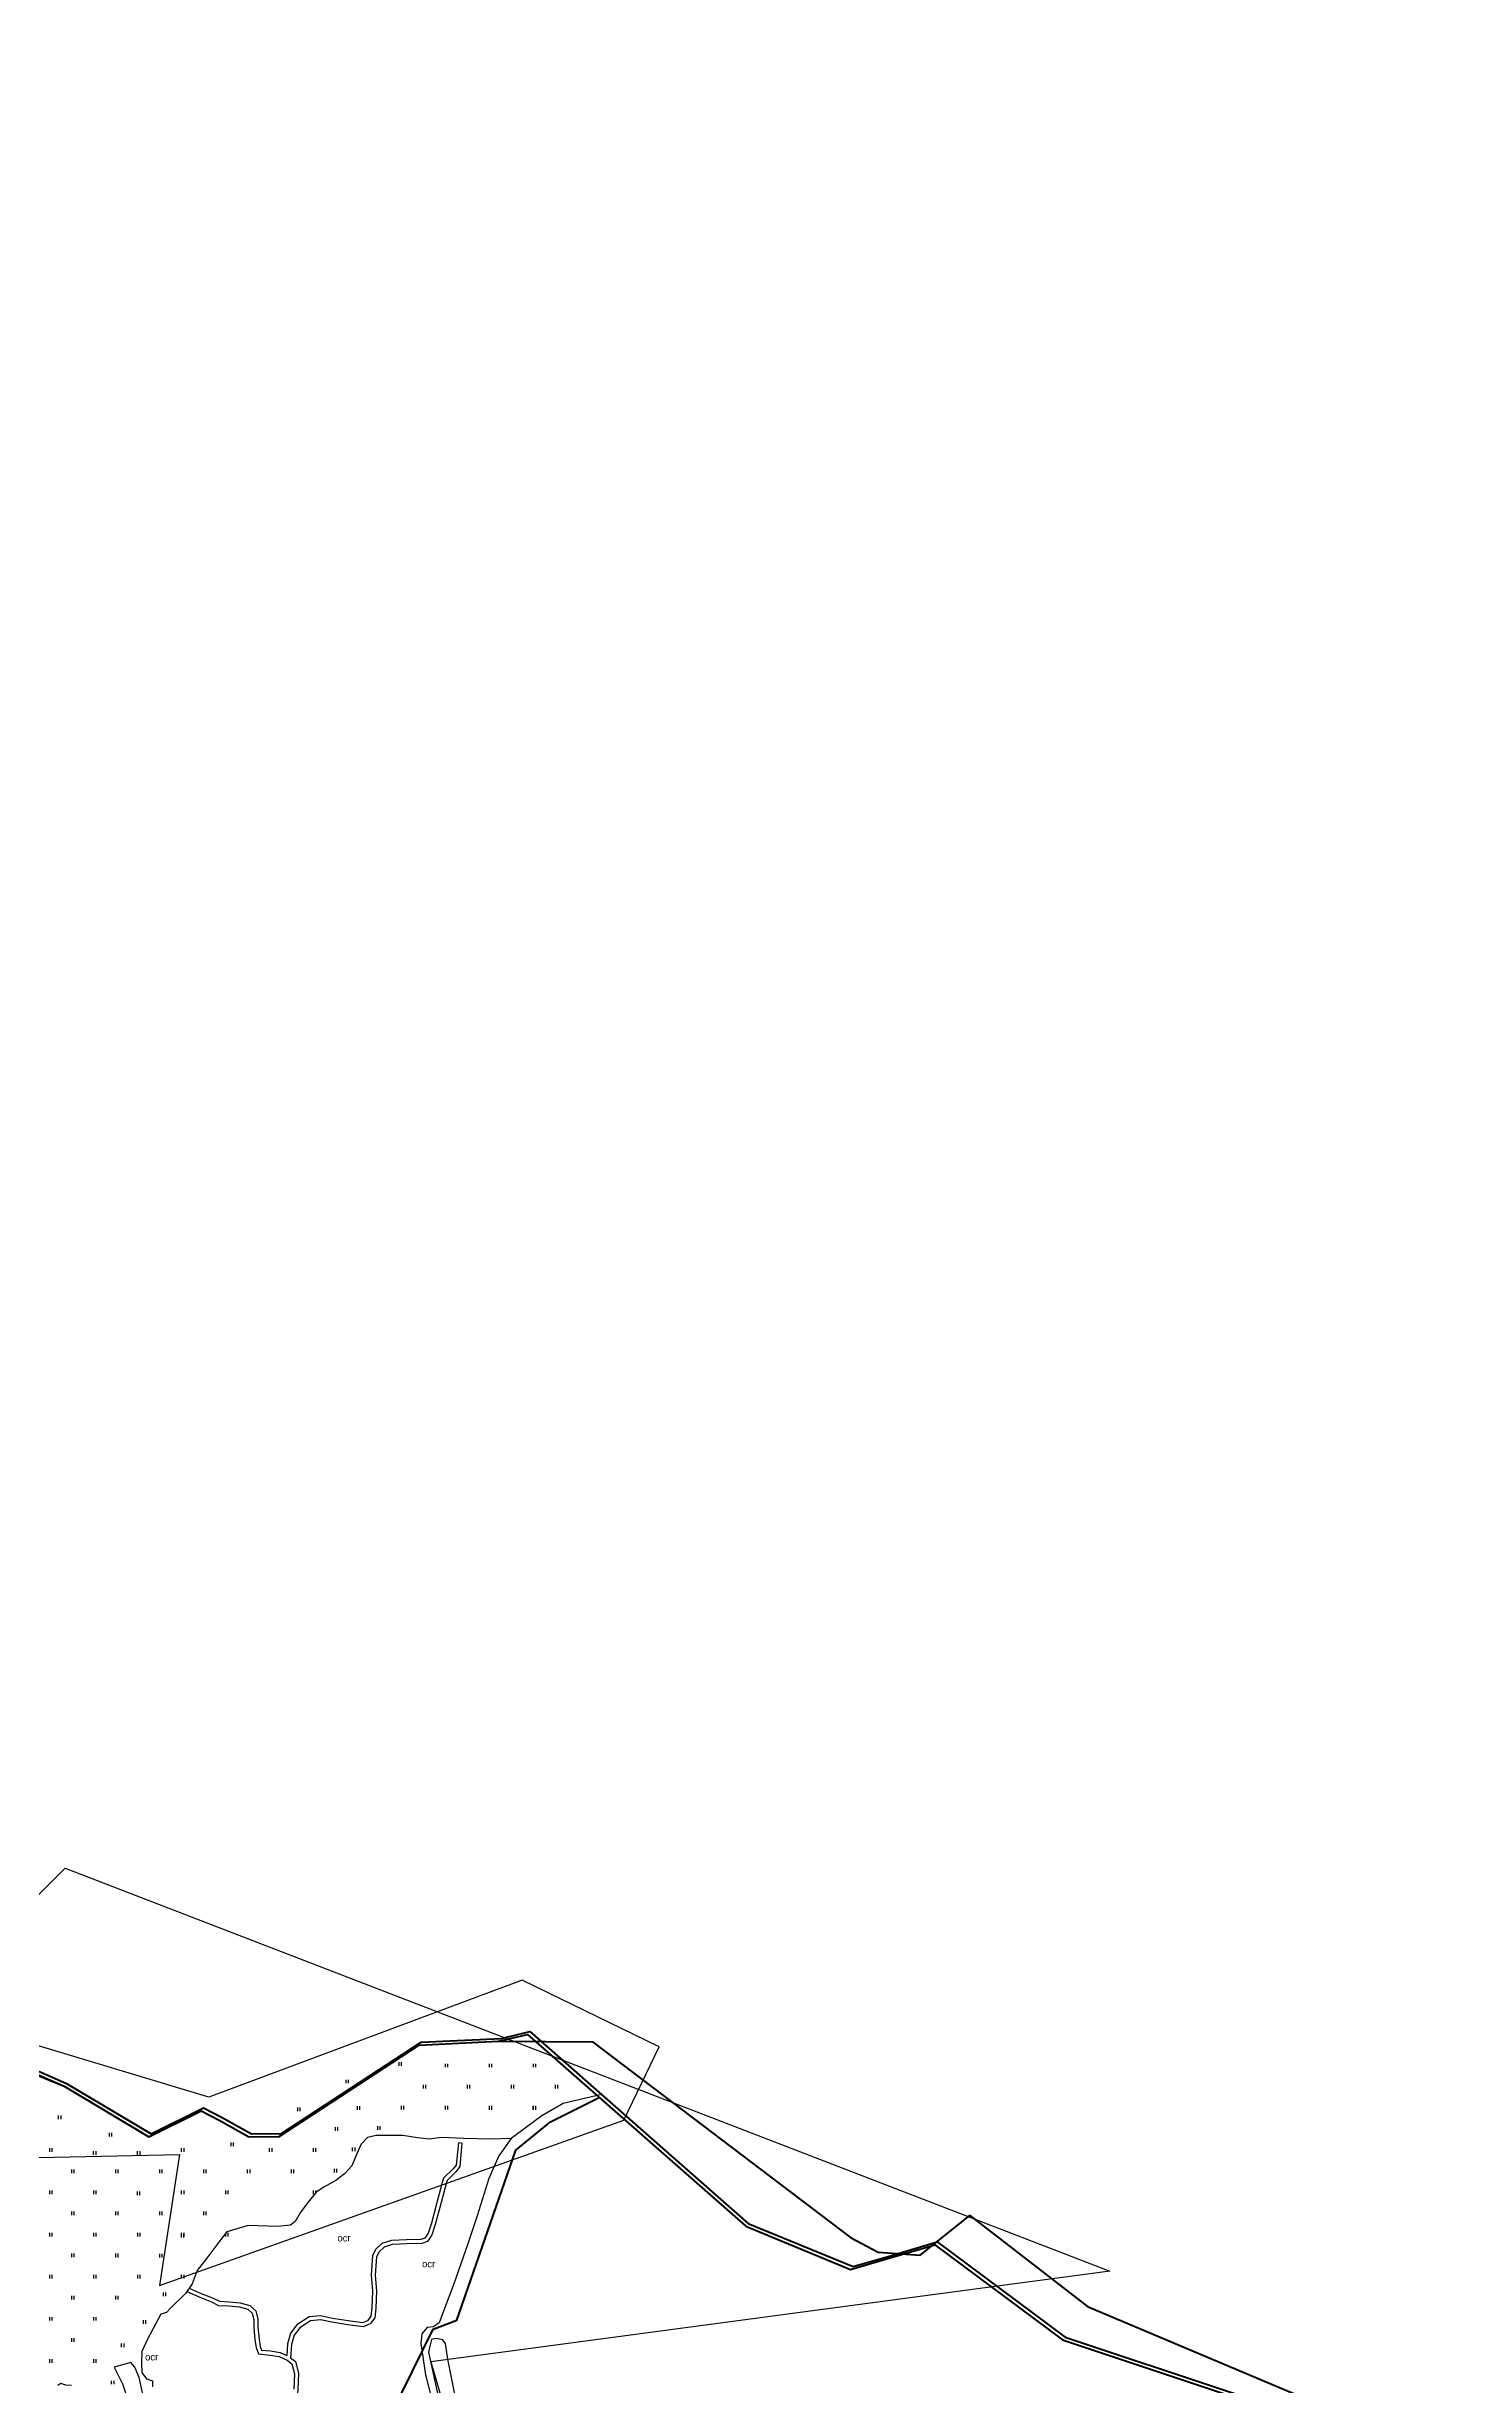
# Model space of a CAD drawing. Header units: millimetres. Extents: x 1378883 to 1389513, y 5662980 to 5673292.
# Drawn here: x 1385229 to 1386637, y 5669708 to 5672029 of the extents above; entities that cross this region are included whole.
import ezdxf

# ---------------------------------------------------------------- set-up
doc = ezdxf.new("R2010")
doc.units = ezdxf.units.MM
doc.layers.add('_5Інше', color=252, linetype='Continuous', lineweight=25)
for name, color, linetype in [('вулиці', 7, 'Continuous'), ('КартаСкан', 252, 'Continuous'), ('межа по генплану', 7, 'Continuous'), ('район', 6, 'Continuous')]:
    doc.layers.add(name, color=color, linetype=linetype)
picture_1 = doc.add_image_def('image1.tif', size_in_pixel=(29607, 29619))

# ---------------------------------------------------------------- blocks, each defined once
blk = doc.blocks.new('ТуріяПрибер')
at = {"layer": '_5Інше', "color": 160}
blk.add_lwpolyline([(47842, 27342), (47995, 27705), (48414, 27714), (48394, 27584), (48855, 27748), (48890, 27821), (48754, 27887), (48443, 27771), (48223, 27837), (48092, 27846), (48054, 27883), (47880, 27746), (47740, 27508), (47474, 27474)], dxfattribs=at)
blk = doc.blocks.new('ТуріяВодоох')
at = {"layer": '_5Інше', "color": 140}
blk.add_lwpolyline([(47118, 27415), (47272, 27533), (47337, 27637), (47450, 27698), (47500, 27645), (47566, 27712), (47606, 27666), (47682, 27722), (47711, 27688), (47790, 27754), (47831, 27714), (48054, 27884), (48092, 27840), (48160, 27842), (48319, 28000), (48319, 28000), (49356, 27600), (48682, 27510), (48729, 27348)], dxfattribs=at)

msp = doc.modelspace()

# ---------------------------------------------------------------- linework, layer by layer
at = {"layer": 'вулиці', "color": 7}
for p, q in [((1385526.6, 5670007.8), (1385526.6, 5670011.4)), ((1385529, 5670007.8), (1385529, 5670011.4)), ((1385579.3, 5670025.3), (1385579.3, 5670028.9)), ((1385581.7, 5670025.3), (1385581.7, 5670028.9)), ((1385625.3, 5670023.7), (1385625.3, 5670027.3)), ((1385627.7, 5670023.7), (1385627.7, 5670027.3)), ((1385669, 5670023.7), (1385669, 5670027.3)), ((1385671.4, 5670023.7), (1385671.4, 5670027.3)), ((1385712.6, 5670023.7), (1385712.6, 5670027.3)), ((1385712.6, 5670023.7), (1385712.6, 5670027.3)), ((1385715, 5670023.7), (1385715, 5670027.3)), ((1385715, 5670023.7), (1385715, 5670027.3)), ((1385538, 5669981.6), (1385538, 5669985.2)), ((1385540.4, 5669981.6), (1385540.4, 5669985.2)), ((1385581.7, 5669981.8), (1385581.7, 5669985.4)), ((1385584.1, 5669981.8), (1385584.1, 5669985.4)), ((1385603.5, 5670002.7), (1385603.5, 5670006.3)), ((1385605.9, 5670002.7), (1385605.9, 5670006.3)), ((1385625.3, 5669981.8), (1385625.3, 5669985.4)), ((1385627.7, 5669981.8), (1385627.7, 5669985.4)), ((1385647.1, 5670002.7), (1385647.1, 5670006.3)), ((1385649.5, 5670002.7), (1385649.5, 5670006.3)), ((1385668.9, 5669981.6), (1385668.9, 5669985.2)), ((1385669, 5669981.8), (1385669, 5669985.4)), ((1385671.3, 5669981.6), (1385671.3, 5669985.2)), ((1385671.4, 5669981.8), (1385671.4, 5669985.4)), ((1385690.8, 5670002.7), (1385690.8, 5670006.3)), ((1385693.2, 5670002.7), (1385693.2, 5670006.3)), ((1385712.5, 5669981.6), (1385712.5, 5669985.2)), ((1385712.6, 5669981.8), (1385712.6, 5669985.4)), ((1385712.6, 5669981.8), (1385712.6, 5669985.4)), ((1385714.9, 5669981.6), (1385714.9, 5669985.2)), ((1385715, 5669981.8), (1385715, 5669985.4)), ((1385715, 5669981.8), (1385715, 5669985.4)), ((1385734.4, 5670002.7), (1385734.4, 5670006.3)), ((1385736.8, 5670002.7), (1385736.8, 5670006.3)), ((1385241.3, 5669972.1), (1385241.3, 5669975.7)), ((1385243.7, 5669972.1), (1385243.7, 5669975.7)), ((1385478.8, 5669980.2), (1385478.8, 5669983.8)), ((1385481.2, 5669980.2), (1385481.2, 5669983.8)), ((1385516.2, 5669960.6), (1385516.2, 5669964.2)), ((1385518.6, 5669960.6), (1385518.6, 5669964.2)), ((1385558.2, 5669961.6), (1385558.2, 5669965.2)), ((1385560.6, 5669961.6), (1385560.6, 5669965.2)), ((1385232.5, 5669939.7), (1385232.5, 5669943.3)), ((1385234.9, 5669939.7), (1385234.9, 5669943.3)), ((1385276, 5669936.8), (1385276, 5669940.4)), ((1385278.4, 5669936.8), (1385278.4, 5669940.4)), ((1385291.7, 5669954.9), (1385291.7, 5669958.5)), ((1385294.1, 5669954.9), (1385294.1, 5669958.5)), ((1385319.7, 5669936.8), (1385319.7, 5669940.4)), ((1385322.1, 5669936.8), (1385322.1, 5669940.4)), ((1385363.4, 5669939.7), (1385363.4, 5669943.3)), ((1385365.8, 5669939.7), (1385365.8, 5669943.3)), ((1385412.6, 5669945.5), (1385412.6, 5669949.1)), ((1385415, 5669945.5), (1385415, 5669949.1)), ((1385450.7, 5669939.7), (1385450.7, 5669943.3)), ((1385450.7, 5669939.7), (1385450.7, 5669943.3)), ((1385453.1, 5669939.7), (1385453.1, 5669943.3)), ((1385453.1, 5669939.7), (1385453.1, 5669943.3)), ((1385494.3, 5669939.7), (1385494.3, 5669943.3)), ((1385496.7, 5669939.7), (1385496.7, 5669943.3)), ((1385533.1, 5669940.5), (1385533.1, 5669944.1)), ((1385535.5, 5669940.5), (1385535.5, 5669944.1)), ((1385254.3, 5669918.7), (1385254.3, 5669922.3)), ((1385254.3, 5669918.7), (1385254.3, 5669922.3)), ((1385256.7, 5669918.7), (1385256.7, 5669922.3)), ((1385256.7, 5669918.7), (1385256.7, 5669922.3)), ((1385298, 5669918.7), (1385298, 5669922.3)), ((1385298, 5669918.7), (1385298, 5669922.3)), ((1385298, 5669918.7), (1385298, 5669922.3)), ((1385300.4, 5669918.7), (1385300.4, 5669922.3)), ((1385300.4, 5669918.7), (1385300.4, 5669922.3)), ((1385300.4, 5669918.7), (1385300.4, 5669922.3)), ((1385300.4, 5669918.7), (1385300.4, 5669922.3)), ((1385341.6, 5669918.7), (1385341.6, 5669922.3)), ((1385341.6, 5669918.7), (1385341.6, 5669922.3)), ((1385344, 5669918.7), (1385344, 5669922.3)), ((1385344, 5669918.7), (1385344, 5669922.3)), ((1385385.3, 5669918.7), (1385385.3, 5669922.3)), ((1385385.3, 5669918.7), (1385385.3, 5669922.3)), ((1385387.7, 5669918.7), (1385387.7, 5669922.3)), ((1385387.7, 5669918.7), (1385387.7, 5669922.3)), ((1385428.9, 5669918.7), (1385428.9, 5669922.3)), ((1385428.9, 5669918.7), (1385428.9, 5669922.3)), ((1385428.9, 5669918.7), (1385428.9, 5669922.3)), ((1385431.3, 5669918.7), (1385431.3, 5669922.3)), ((1385431.3, 5669918.7), (1385431.3, 5669922.3)), ((1385431.3, 5669918.7), (1385431.3, 5669922.3)), ((1385431.3, 5669918.7), (1385431.3, 5669922.3)), ((1385472.5, 5669918.7), (1385472.5, 5669922.3)), ((1385472.5, 5669918.7), (1385472.5, 5669922.3)), ((1385474.9, 5669918.7), (1385474.9, 5669922.3)), ((1385474.9, 5669918.7), (1385474.9, 5669922.3)), ((1385515.2, 5669919.2), (1385515.2, 5669922.8)), ((1385517.6, 5669919.2), (1385517.6, 5669922.8)), ((1385232.5, 5669897.8), (1385232.5, 5669901.4)), ((1385234.9, 5669897.8), (1385234.9, 5669901.4)), ((1385276.2, 5669897.8), (1385276.2, 5669901.4)), ((1385278.6, 5669897.8), (1385278.6, 5669901.4)), ((1385319.5, 5669896.7), (1385319.5, 5669900.3)), ((1385319.5, 5669896.7), (1385319.5, 5669900.3)), ((1385321.9, 5669896.7), (1385321.9, 5669900.3)), ((1385321.9, 5669896.7), (1385321.9, 5669900.3)), ((1385363.4, 5669897.8), (1385363.4, 5669901.4)), ((1385365.8, 5669897.8), (1385365.8, 5669901.4)), ((1385407.1, 5669897.8), (1385407.1, 5669901.4)), ((1385409.5, 5669897.8), (1385409.5, 5669901.4)), ((1385494.3, 5669897.8), (1385494.3, 5669901.4)), ((1385496.7, 5669897.8), (1385496.7, 5669901.4)), ((1385254.3, 5669876.8), (1385254.3, 5669880.4)), ((1385256.7, 5669876.8), (1385256.7, 5669880.4)), ((1385298, 5669876.8), (1385298, 5669880.4)), ((1385298, 5669876.8), (1385298, 5669880.4)), ((1385300.4, 5669876.8), (1385300.4, 5669880.4)), ((1385300.4, 5669876.8), (1385300.4, 5669880.4)), ((1385341.6, 5669876.8), (1385341.6, 5669880.4)), ((1385344, 5669876.8), (1385344, 5669880.4)), ((1385385.3, 5669876.8), (1385385.3, 5669880.4)), ((1385387.7, 5669876.8), (1385387.7, 5669880.4)), ((1385232.5, 5669855.9), (1385232.5, 5669859.5)), ((1385234.9, 5669855.9), (1385234.9, 5669859.5)), ((1385276.2, 5669855.9), (1385276.2, 5669859.5)), ((1385278.6, 5669855.9), (1385278.6, 5669859.5)), ((1385319.8, 5669855.9), (1385319.8, 5669859.5)), ((1385319.8, 5669855.9), (1385319.8, 5669859.5)), ((1385322.2, 5669855.9), (1385322.2, 5669859.5)), ((1385322.2, 5669855.9), (1385322.2, 5669859.5)), ((1385363.1, 5669854.8), (1385363.1, 5669858.4)), ((1385363.1, 5669854.8), (1385363.1, 5669858.4)), ((1385363.4, 5669855.9), (1385363.4, 5669859.5)), ((1385365.5, 5669854.8), (1385365.5, 5669858.4)), ((1385365.5, 5669854.8), (1385365.5, 5669858.4)), ((1385365.8, 5669855.9), (1385365.8, 5669859.5)), ((1385407.1, 5669855.9), (1385407.1, 5669859.5)), ((1385409.5, 5669855.9), (1385409.5, 5669859.5)), ((1385254.4, 5669835.1), (1385254.4, 5669838.7)), ((1385256.8, 5669835.1), (1385256.8, 5669838.7)), ((1385298, 5669835.1), (1385298, 5669838.7)), ((1385298, 5669834.9), (1385298, 5669838.5)), ((1385300.4, 5669835.1), (1385300.4, 5669838.7)), ((1385300.4, 5669834.9), (1385300.4, 5669838.5)), ((1385341.6, 5669834.9), (1385341.6, 5669838.5)), ((1385341.6, 5669834.9), (1385341.6, 5669838.5)), ((1385344, 5669834.9), (1385344, 5669838.5)), ((1385344, 5669834.9), (1385344, 5669838.5)), ((1385232.6, 5669814.2), (1385232.6, 5669817.8)), ((1385235, 5669814.2), (1385235, 5669817.8)), ((1385276.2, 5669814.2), (1385276.2, 5669817.8)), ((1385278.6, 5669814.2), (1385278.6, 5669817.8)), ((1385319.8, 5669814), (1385319.8, 5669817.6)), ((1385322.2, 5669814), (1385322.2, 5669817.6)), ((1385345.3, 5669796.5), (1385345.3, 5669800.1)), ((1385345.3, 5669796.5), (1385345.3, 5669800.1)), ((1385347.7, 5669796.5), (1385347.7, 5669800.1)), ((1385347.7, 5669796.5), (1385347.7, 5669800.1)), ((1385363.4, 5669814), (1385363.4, 5669817.6)), ((1385365.8, 5669814), (1385365.8, 5669817.6)), ((1385254.4, 5669793.2), (1385254.4, 5669796.8)), ((1385256.8, 5669793.2), (1385256.8, 5669796.8)), ((1385298, 5669793.2), (1385298, 5669796.8)), ((1385298, 5669793.2), (1385298, 5669796.8)), ((1385300.4, 5669793.2), (1385300.4, 5669796.8)), ((1385300.4, 5669793.2), (1385300.4, 5669796.8)), ((1385232.6, 5669772.2), (1385232.6, 5669775.8)), ((1385232.6, 5669772.2), (1385232.6, 5669775.8)), ((1385235, 5669772.2), (1385235, 5669775.8)), ((1385235, 5669772.2), (1385235, 5669775.8)), ((1385254.4, 5669751.3), (1385254.4, 5669754.9)), ((1385256.8, 5669751.3), (1385256.8, 5669754.9)), ((1385276.2, 5669772.2), (1385276.2, 5669775.8)), ((1385276.2, 5669772.2), (1385276.2, 5669775.8)), ((1385278.6, 5669772.2), (1385278.6, 5669775.8)), ((1385278.6, 5669772.2), (1385278.6, 5669775.8)), ((1385325.6, 5669769.2), (1385325.6, 5669772.8)), ((1385325.6, 5669769.2), (1385325.6, 5669772.8)), ((1385328, 5669769.2), (1385328, 5669772.8)), ((1385328, 5669769.2), (1385328, 5669772.8)), ((1385232.6, 5669730.3), (1385232.6, 5669733.9)), ((1385235, 5669730.3), (1385235, 5669733.9)), ((1385276.2, 5669730.3), (1385276.2, 5669733.9)), ((1385278.6, 5669730.3), (1385278.6, 5669733.9)), ((1385303.8, 5669745.8), (1385303.8, 5669749.4)), ((1385303.8, 5669745.8), (1385303.8, 5669749.4)), ((1385306.2, 5669745.8), (1385306.2, 5669749.4)), ((1385306.2, 5669745.8), (1385306.2, 5669749.4)), ((1385293.9, 5669709), (1385293.9, 5669712.6)), ((1385293.9, 5669709), (1385293.9, 5669712.6)), ((1385296.3, 5669709), (1385296.3, 5669712.6)), ((1385296.3, 5669709), (1385296.3, 5669712.6))]:
    msp.add_line(p, q, dxfattribs=at)
for points in [[(1385780.1, 5669996.7), (1385742.2, 5669987.7), (1385721.1, 5669975.4), (1385690.6, 5669953.1), (1385678.3, 5669935.7), (1385668.5, 5669913.3), (1385656.7, 5669876.1), (1385647.2, 5669847.6), (1385633.5, 5669808.7), (1385622.5, 5669778.9), (1385619, 5669770), (1385613.3, 5669766.2), (1385607.2, 5669765.5), (1385601.8, 5669759.1), (1385600.9, 5669749.6), (1385605.5, 5669718.3), (1385614.8, 5669682.2)], [(1385690.6, 5669953.1), (1385670.2, 5669952.5), (1385643.5, 5669953), (1385621.2, 5669953.9), (1385609.2, 5669952.3), (1385597.7, 5669953.6), (1385582.9, 5669956.1), (1385565.6, 5669956.1), (1385556.6, 5669956.1), (1385548, 5669953.9), (1385541.7, 5669947.3), (1385537.1, 5669937.1), (1385532.4, 5669925.9), (1385524.9, 5669917.8), (1385516.6, 5669911.2), (1385504.4, 5669904.7), (1385497.1, 5669899.7), (1385487.7, 5669888.3), (1385481.2, 5669879.3), (1385476.1, 5669870.6), (1385471.5, 5669867), (1385458.5, 5669865.6), (1385429.3, 5669866.6), (1385408.2, 5669860.5), (1385402.4, 5669852.8), (1385390.4, 5669836.9), (1385378.9, 5669821.9), (1385373.9, 5669808.8), (1385367.4, 5669799.6), (1385352.1, 5669784.3), (1385348.2, 5669780.2), (1385342.6, 5669778.7), (1385329.5, 5669753.8), (1385323.9, 5669741.7), (1385323.4, 5669730.3), (1385323.9, 5669720.7), (1385328.5, 5669714.6), (1385334.3, 5669712.4), (1385334.6, 5669706.4)], [(1385641.4, 5669948.4), (1385638.2, 5669948.8), (1385635.8, 5669926.7), (1385632.9, 5669922.8), (1385623.4, 5669913.5), (1385622.1, 5669909.2), (1385615.7, 5669885.4), (1385611.3, 5669868.9), (1385608, 5669859), (1385604.9, 5669854.1), (1385601, 5669852.8), (1385586.7, 5669852.4), (1385571.8, 5669851.9), (1385562.2, 5669848.8), (1385556.2, 5669843), (1385553, 5669836.8), (1385551.4, 5669817.4), (1385552.8, 5669801.5), (1385552.2, 5669785.1), (1385551.2, 5669776.6), (1385548, 5669772.1), (1385543.1, 5669770), (1385531.1, 5669771.6), (1385513.3, 5669774.5), (1385501.4, 5669777.1), (1385490, 5669776), (1385477.9, 5669768.1), (1385471.6, 5669759.7), (1385468.4, 5669749.1), (1385467.7, 5669737.7)], [(1385641.4, 5669948.4), (1385639.7, 5669925.2), (1385636, 5669920.2), (1385627, 5669911.4), (1385626, 5669908.1), (1385619.6, 5669884.4), (1385615.2, 5669867.7), (1385611.6, 5669857.3), (1385607.5, 5669850.7), (1385601.7, 5669848.8), (1385586.8, 5669848.4), (1385572.5, 5669847.9), (1385564.3, 5669845.3), (1385559.5, 5669840.6), (1385556.9, 5669835.6), (1385555.4, 5669817.4), (1385556.8, 5669801.6), (1385556.2, 5669784.7), (1385555.1, 5669775.1), (1385550.6, 5669768.9), (1385543.7, 5669765.9), (1385530.5, 5669767.7), (1385512.6, 5669770.6), (1385501.2, 5669773), (1385491.4, 5669772.1), (1385480.7, 5669765.1), (1385475.2, 5669757.9), (1385472.4, 5669748.4), (1385471.6, 5669735.4)], [(1385368.4, 5669801), (1385381.4, 5669795.6), (1385392.9, 5669790.9), (1385399.9, 5669787.4), (1385410.2, 5669786.8), (1385420.8, 5669785.8), (1385429.1, 5669783.5), (1385433.4, 5669779.7), (1385434.9, 5669773.2), (1385435.1, 5669765.4), (1385436.2, 5669753.3), (1385437.5, 5669745.7), (1385439.6, 5669739.3), (1385451.2, 5669738.1), (1385460.1, 5669736.7), (1385468, 5669733.1), (1385472.8, 5669729.5), (1385475.3, 5669719.5), (1385474.8, 5669704.1)], [(1385370.7, 5669804.3), (1385382.9, 5669799.3), (1385394.6, 5669794.6), (1385400.9, 5669791.4), (1385410.5, 5669790.8), (1385421.5, 5669789.8), (1385431, 5669787.2), (1385437.1, 5669781.9), (1385438.9, 5669773.7), (1385439.1, 5669765.6), (1385440.2, 5669753.8), (1385441.4, 5669746.6), (1385442.6, 5669743), (1385451.7, 5669742.1), (1385461.2, 5669740.6), (1385467.7, 5669737.7)], [(1385641.2, 5669666.6), (1385627.8, 5669733.9), (1385625.2, 5669749.6), (1385622.6, 5669753.1), (1385616, 5669754.6), (1385611.3, 5669753.5), (1385610, 5669748.2), (1385608.6, 5669740.9), (1385618.6, 5669694)], [(1385324.7, 5669699.3), (1385321.1, 5669715.7), (1385316.8, 5669725.9), (1385313, 5669730.7), (1385296.4, 5669725.9), (1385304.9, 5669708.9), (1385308.3, 5669698.1)], [(1385471.6, 5669735.4), (1385476.3, 5669731.8), (1385479.3, 5669720), (1385478.7, 5669703.8), (1385478, 5669695), (1385476.5, 5669663.7), (1385472.3, 5669620.9), (1385462.9, 5669615.4), (1385455.1, 5669610.3), (1385445.9, 5669607.5), (1385428.7, 5669605.1), (1385416, 5669601.6), (1385396.8, 5669595.9)], [(1385254, 5669707.8), (1385248.3, 5669708.3), (1385243.5, 5669709.7), (1385240.5, 5669707.7)]]:
    msp.add_lwpolyline(points, dxfattribs=at)
at = {"layer": 'межа по генплану', "color": 3, "lineweight": 70}
for points in [[(1385035.2, 5670091.3), (1385246.7, 5670004.9), (1385330.9, 5669954.7), (1385382.8, 5669980.6), (1385401.3, 5669971), (1385430.2, 5669954.8), (1385460.1, 5669955.1), (1385598.8, 5670045.7), (1385678.1, 5670049.5), (1385771.3, 5670049.1), (1386027.5, 5669854.8), (1386055, 5669840.3), (1386096.7, 5669837.2), (1386145.8, 5669876.5), (1386262.6, 5669786.1), (1386580.5, 5669652.4)], [(1385039.4, 5670096.1), (1385246.7, 5670004.9), (1385330.9, 5669954.7), (1385382.8, 5669980.6), (1385401.3, 5669971), (1385430.2, 5669954.8), (1385460.1, 5669955.1), (1385598.8, 5670045.7), (1385678.1, 5670049.5), (1385706.6, 5670056.4), (1385923.4, 5669866), (1386027.4, 5669823), (1386065.6, 5669834.2), (1386111, 5669847.6), (1386237.9, 5669753), (1386569.4, 5669642.7)], [(1385039.4, 5670096.1), (1385246.7, 5670004.9), (1385330.9, 5669954.7), (1385382.8, 5669980.6), (1385401.3, 5669971), (1385430.2, 5669954.8), (1385460.1, 5669955.1), (1385598.8, 5670045.7), (1385678.1, 5670049.5), (1385706.6, 5670056.4), (1385923.4, 5669866), (1386027.4, 5669823), (1386065.6, 5669834.2), (1386111, 5669847.6), (1386237.9, 5669753), (1386569.4, 5669642.7)]]:
    msp.add_lwpolyline(points, dxfattribs=at)
at = {"layer": 'межа по генплану', "color": 5, "lineweight": 70}
msp.add_lwpolyline([(1385039.4, 5670096.1), (1385246.7, 5670004.9), (1385330.9, 5669954.7), (1385382.8, 5669980.6), (1385401.3, 5669971), (1385430.2, 5669954.8), (1385460.1, 5669955.1), (1385598.8, 5670045.7), (1385678.1, 5670049.5), (1385706.6, 5670056.4), (1385923.4, 5669866), (1386027.4, 5669823), (1386065.6, 5669834.2), (1386111, 5669847.6), (1386237.9, 5669753), (1386569.4, 5669642.7)], dxfattribs=at)
msp.add_lwpolyline([(1385039.4, 5670096.1), (1385246.7, 5670004.9), (1385330.9, 5669954.7), (1385382.8, 5669980.6), (1385401.3, 5669971), (1385430.2, 5669954.8), (1385460.1, 5669955.1), (1385598.8, 5670045.7), (1385678.1, 5670049.5), (1385706.6, 5670056.4), (1385923.4, 5669866), (1386027.4, 5669823), (1386065.6, 5669834.2), (1386111, 5669847.6), (1386237.9, 5669753), (1386569.4, 5669642.7)], dxfattribs=at)
at = {"layer": 'межа по генплану', "color": 2, "lineweight": 70}
msp.add_lwpolyline([(1385039.4, 5670096.1), (1385246.7, 5670004.9), (1385330.9, 5669954.7), (1385382.8, 5669980.6), (1385401.3, 5669971), (1385430.2, 5669954.8), (1385460.1, 5669955.1), (1385598.8, 5670045.7), (1385678.1, 5670049.5), (1385706.6, 5670056.4), (1385923.4, 5669866), (1386027.4, 5669823), (1386065.6, 5669834.2), (1386111, 5669847.6), (1386237.9, 5669753), (1386569.4, 5669642.7)], dxfattribs=at)
at = {"layer": 'межа по генплану', "color": 1, "lineweight": 70}
msp.add_lwpolyline([(1385041.8, 5670098.9), (1385249.1, 5670007.7), (1385333.3, 5669957.5), (1385385.2, 5669983.4), (1385403.7, 5669973.8), (1385432.6, 5669957.6), (1385462.5, 5669957.9), (1385601.2, 5670048.5), (1385680.5, 5670052.3), (1385709, 5670059.2), (1385925.8, 5669868.8), (1386029.9, 5669825.8), (1386068, 5669837), (1386113.4, 5669850.4), (1386240.4, 5669755.8), (1386571.8, 5669645.5)], dxfattribs=at)
at = {"layer": 'район', "color": 6, "lineweight": 100}
msp.add_lwpolyline([(1385374, 5669258.6), (1385750.4, 5669245.3), (1386111.4, 5669260.9), (1386088.7, 5669430.4), (1386089.3, 5669440.8), (1385896.9, 5669453.2), (1385890.9, 5669427.8), (1385505.5, 5669434.4), (1385529.6, 5669594.4), (1385613.2, 5669763.8), (1385636.7, 5669772.8), (1385695.1, 5669941.5), (1385729.7, 5669969.7), (1385778, 5669993.7)], dxfattribs=at)

# ---------------------------------------------------------------- block references
at = {"layer": 'вулиці', "color": 7}
for name, p in [('ТуріяВодоох', (1336928.9, 5642221.4)), ('ТуріяПрибер', (1336947.4, 5642223.1))]:
    msp.add_blockref(name, p, dxfattribs=at)

# ---------------------------------------------------------------- texts
for p in [(1385518.1, 5669850.8), (1385602.1, 5669825.1), (1385327.1, 5669732.7)]:
    msp.add_text('осг', height=7, dxfattribs=at).set_placement(p)

# ---------------------------------------------------------------- pictures from other files: only their frames are drawn
at = {"layer": 'КартаСкан'}
image = msp.add_image(picture_1, insert=(1378952, 5663192.3), size_in_units=(10026.9, 10031), rotation=0.39543, dxfattribs=at)
image.dxf.flags = 15

doc.saveas('drawing.dxf')
